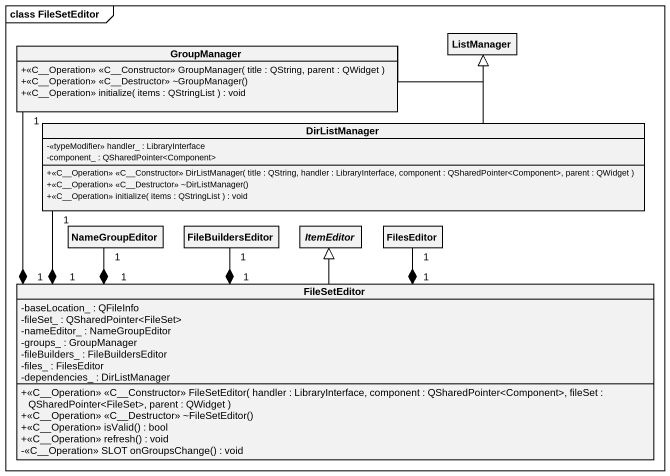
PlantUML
@startuml
mainframe class FileSetEditor
hide circle
hide empty members
skinparam classAttributeIconSize 0
class ListManager
class GroupManager {
  +<<C~__Operation>> <<C~__Constructor>> GroupManager( title : QString, parent : QWidget )
  +<<C~__Operation>> <<C~__Destructor>> ~GroupManager()
  +<<C__Operation>> initialize( items : QStringList ) : void
}
class DirListManager {
  -<<typeModifier>> handler_ : LibraryInterface
  -component_ : QSharedPointer<Component>
  +<<C~__Operation>> <<C~__Constructor>> DirListManager( title : QString, handler : LibraryInterface, component : QSharedPointer<Component>, parent : QWidget )
  +<<C~__Operation>> <<C~__Destructor>> ~DirListManager()
  +<<C__Operation>> initialize( items : QStringList ) : void
}
class NameGroupEditor
class FileBuildersEditor
abstract class ItemEditor
class FilesEditor
class FileSetEditor {
  -baseLocation_ : QFileInfo
  -fileSet_ : QSharedPointer<FileSet>
  -nameEditor_ : NameGroupEditor
  -groups_ : GroupManager
  -fileBuilders_ : FileBuildersEditor
  -files_ : FilesEditor
  -dependencies_ : DirListManager
  +<<C~__Operation>> <<C~__Constructor>> FileSetEditor( handler : LibraryInterface, component : QSharedPointer<Component>, fileSet : QSharedPointer<FileSet>, parent : QWidget )
  +<<C~__Operation>> <<C~__Destructor>> ~FileSetEditor()
  +<<C__Operation>> isValid() : bool
  +<<C__Operation>> refresh() : void
  -<<C__Operation>> SLOT onGroupsChange() : void
}
GroupManager -right-|> ListManager
DirListManager -up-|> ListManager
FileSetEditor "1" *-up- "1" GroupManager
FileSetEditor "1" *-up- "1" DirListManager
FileSetEditor "1" *-up- "1" NameGroupEditor
FileSetEditor "1" *-up- "1" FileBuildersEditor
FileSetEditor -up-|> ItemEditor
FileSetEditor "1" *-up- "1" FilesEditor
@enduml
